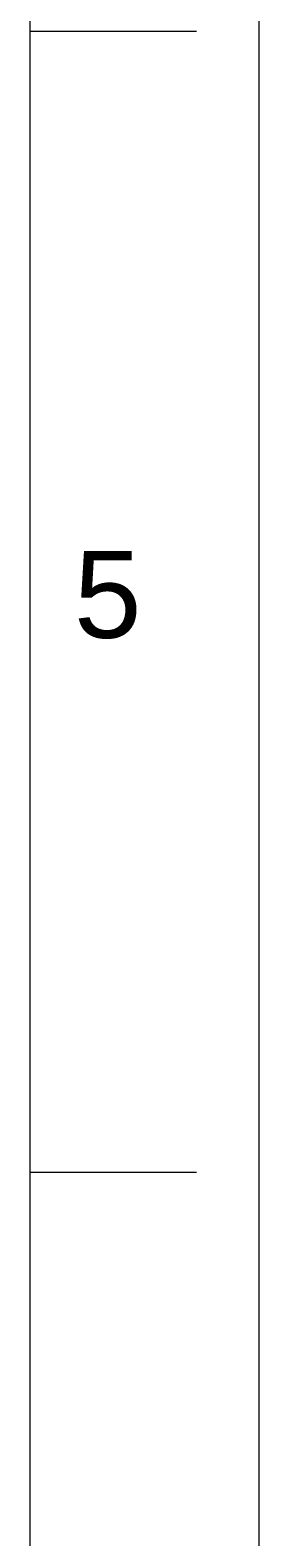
# Model space of a CAD drawing. Header units: millimetres. Extents: x 6110 to 6704, y -2661 to -1821.
# Drawn here: x 6683.8 to 6703.8, y -2372.8 to -2240.7 of the extents above; entities that cross this region are included whole.
import ezdxf

# ---------------------------------------------------------------- set-up
doc = ezdxf.new("R2010")
doc.units = ezdxf.units.MM
doc.header["$LTSCALE"] = 0.1
doc.layers.get('0').update_dxf_attribs({"lineweight": 15})
doc.styles.get("Standard").update_dxf_attribs({"font": 'arial.ttf'})

msp = doc.modelspace()

# ---------------------------------------------------------------- linework, layer by layer
at = {"color": 7, "linetype": 'Continuous'}
for p, q in [((6703.8445, -1820.7943), (6703.8445, -2660.7941)), ((6683.8443, -2640.7941), (6683.8443, -1840.7943)), ((6683.8444, -2240.7943), (6698.3804, -2240.7943)), ((6683.8444, -2340.7943), (6698.3804, -2340.7943))]:
    msp.add_line(p, q, dxfattribs=at)

# ---------------------------------------------------------------- texts
at = {"insert": (6690.6285, -2290.2148), "char_height": 7.6238, "attachment_point": 5}
msp.add_mtext_dynamic_manual_height_columns('5', width=50, gutter_width=12.5, heights=[0], dxfattribs=at)

doc.saveas('drawing.dxf')
